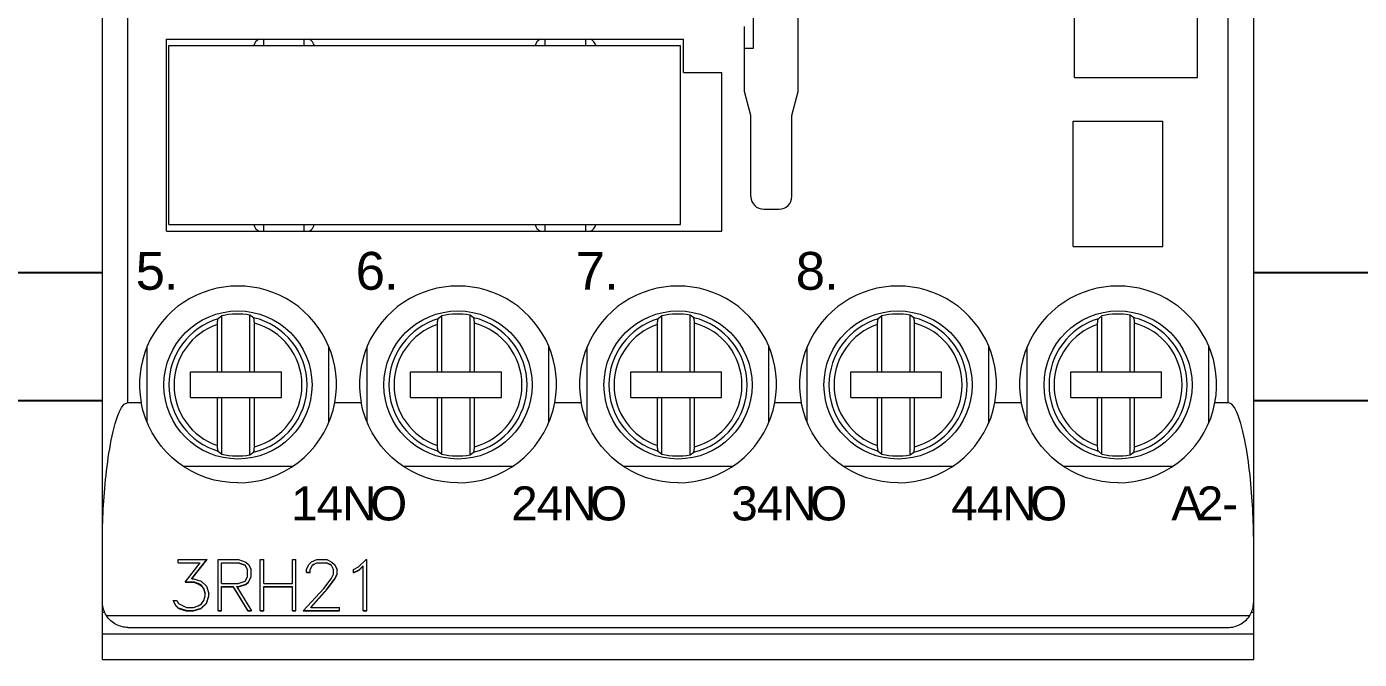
# Model space of a CAD drawing. Header units: millimetres. Extents: x 42356 to 50646, y 31507 to 39566.
# Drawn here: x 47744.2 to 47796.3, y 33173.4 to 33198.1 of the extents above; entities that cross this region are included whole.
import ezdxf

# ---------------------------------------------------------------- set-up
doc = ezdxf.new("R2010")
doc.units = ezdxf.units.MM
doc.set_wipeout_variables(frame=1)
doc.layers.add('000-PI-Oprema', color=30, linetype='Continuous', lineweight=5)
doc.layers.add('004-PI-DIN Šina', color=3, linetype='Continuous')
doc.styles.get("Standard").update_dxf_attribs({"font": 'arial.ttf'})

# ---------------------------------------------------------------- blocks, each defined once
blk = doc.blocks.new('*U103')
at = {"layer": '004-PI-DIN Šina'}
blk.add_lwpolyline([(540, -17.5), (540, 17.5), (0, 17.5), (0, -17.5)], close=True, dxfattribs=at)
blk.add_lwpolyline([(0, -12.5), (540, -12.5)], dxfattribs=at)
blk = doc.blocks.new('3RH21401FB40')
blk.add_wipeout([(47270.371, 37985.986), (47315.371, 37985.986), (47315.371, 37928.486), (47270.371, 37928.486)]).dxf.layer = '000-PI-Oprema'
at = {"layer": '000-PI-Oprema'}
for p, q in [((47270.371, 37928.486), (47270.371, 37983.736)), ((47315.371, 37930.736), (47315.371, 37983.736)), ((47271.371, 37938.532), (47271.371, 37975.94)), ((47314.371, 37938.532), (47314.371, 37975.94)), ((47297.571, 37950.689), (47297.571, 37966.829)), ((47295.821, 37952.386), (47295.821, 37959.586)), ((47308.371, 37951.236), (47308.371, 37953.936)), ((47313.171, 37951.236), (47313.171, 37953.936)), ((47295.471, 37950.689), (47295.471, 37953.229)), ((47272.881, 37952.736), (47293.081, 37952.736)), ((47272.881, 37945.236), (47272.881, 37952.736)), ((47276.679, 37952.486), (47276.679, 37952.736)), ((47278.263, 37952.486), (47278.263, 37952.736)), ((47287.679, 37952.486), (47287.679, 37952.736)), ((47289.263, 37952.486), (47289.263, 37952.736)), ((47293.081, 37951.436), (47293.081, 37952.736)), ((47272.971, 37952.486), (47292.971, 37952.486)), ((47272.971, 37945.486), (47272.971, 37952.486)), ((47292.971, 37945.486), (47292.971, 37952.486)), ((47295.471, 37952.386), (47295.821, 37952.386)), ((47293.081, 37951.436), (47294.581, 37951.436)), ((47294.581, 37945.236), (47294.581, 37951.436)), ((47308.371, 37951.236), (47313.171, 37951.236)), ((47295.721, 37949.759), (47295.471, 37950.689)), ((47297.321, 37949.759), (47297.571, 37950.689)), ((47295.721, 37946.589), (47295.721, 37949.759)), ((47297.321, 37946.589), (47297.321, 37949.759)), ((47308.321, 37949.536), (47311.821, 37949.536)), ((47308.321, 37944.636), (47308.321, 37949.536)), ((47311.821, 37944.636), (47311.821, 37949.536)), ((47296.221, 37946.089), (47296.821, 37946.089)), ((47272.971, 37945.486), (47292.971, 37945.486)), ((47276.679, 37945.236), (47276.679, 37945.486)), ((47278.263, 37945.236), (47278.263, 37945.486)), ((47287.679, 37945.236), (47287.679, 37945.486)), ((47289.263, 37945.236), (47289.263, 37945.486)), ((47272.881, 37945.236), (47294.581, 37945.236)), ((47308.321, 37944.636), (47311.821, 37944.636)), ((47274.881, 37941.74), (47274.882, 37941.75)), ((47274.882, 37941.75), (47274.884, 37941.759)), ((47274.884, 37941.759), (47274.886, 37941.768)), ((47274.886, 37941.768), (47274.888, 37941.776)), ((47274.888, 37941.776), (47274.89, 37941.783)), ((47274.89, 37941.783), (47274.892, 37941.788)), ((47274.892, 37941.788), (47274.894, 37941.793)), ((47274.894, 37941.793), (47274.896, 37941.797)), ((47274.896, 37941.797), (47274.898, 37941.801)), ((47274.898, 37941.801), (47274.9, 37941.803)), ((47275.041, 37941.919), (47274.9, 37941.803)), ((47275.041, 37939.731), (47275.041, 37941.919)), ((47276.141, 37939.731), (47276.141, 37941.951)), ((47276.283, 37941.846), (47276.141, 37941.951)), ((47276.285, 37941.843), (47276.283, 37941.846)), ((47276.288, 37941.839), (47276.285, 37941.843)), ((47276.29, 37941.833), (47276.288, 37941.839)), ((47276.293, 37941.827), (47276.29, 37941.833)), ((47276.295, 37941.819), (47276.293, 37941.827)), ((47276.297, 37941.809), (47276.295, 37941.819)), ((47276.299, 37941.799), (47276.297, 37941.809)), ((47276.301, 37941.787), (47276.299, 37941.799)), ((47276.303, 37941.775), (47276.301, 37941.787)), ((47276.305, 37941.762), (47276.303, 37941.775)), ((47276.306, 37941.747), (47276.305, 37941.762)), ((47276.308, 37941.732), (47276.306, 37941.747)), ((47283.481, 37941.74), (47283.482, 37941.75)), ((47283.482, 37941.75), (47283.484, 37941.759)), ((47283.484, 37941.759), (47283.486, 37941.768)), ((47283.486, 37941.768), (47283.488, 37941.776)), ((47283.488, 37941.776), (47283.49, 37941.783)), ((47283.49, 37941.783), (47283.492, 37941.788)), ((47283.492, 37941.788), (47283.494, 37941.793)), ((47283.494, 37941.793), (47283.496, 37941.797)), ((47283.496, 37941.797), (47283.498, 37941.801)), ((47283.498, 37941.801), (47283.5, 37941.803)), ((47283.641, 37941.919), (47283.5, 37941.803)), ((47283.641, 37939.731), (47283.641, 37941.919)), ((47284.741, 37939.731), (47284.741, 37941.951)), ((47284.883, 37941.846), (47284.741, 37941.951)), ((47284.885, 37941.843), (47284.883, 37941.846)), ((47284.888, 37941.839), (47284.885, 37941.843)), ((47284.89, 37941.833), (47284.888, 37941.839)), ((47284.893, 37941.827), (47284.89, 37941.833)), ((47284.895, 37941.819), (47284.893, 37941.827)), ((47284.897, 37941.809), (47284.895, 37941.819)), ((47284.899, 37941.799), (47284.897, 37941.809)), ((47284.901, 37941.787), (47284.899, 37941.799)), ((47284.903, 37941.775), (47284.901, 37941.787)), ((47284.905, 37941.762), (47284.903, 37941.775)), ((47284.906, 37941.747), (47284.905, 37941.762)), ((47284.908, 37941.732), (47284.906, 37941.747)), ((47292.081, 37941.74), (47292.082, 37941.75)), ((47292.082, 37941.75), (47292.084, 37941.759)), ((47292.084, 37941.759), (47292.086, 37941.768)), ((47292.086, 37941.768), (47292.088, 37941.776)), ((47292.088, 37941.776), (47292.09, 37941.783)), ((47292.09, 37941.783), (47292.092, 37941.788)), ((47292.092, 37941.788), (47292.094, 37941.793)), ((47292.094, 37941.793), (47292.096, 37941.797)), ((47292.096, 37941.797), (47292.098, 37941.801)), ((47292.098, 37941.801), (47292.1, 37941.803)), ((47292.241, 37941.919), (47292.1, 37941.803)), ((47292.241, 37939.731), (47292.241, 37941.919)), ((47293.341, 37939.731), (47293.341, 37941.951)), ((47293.483, 37941.846), (47293.341, 37941.951)), ((47293.485, 37941.843), (47293.483, 37941.846)), ((47293.488, 37941.839), (47293.485, 37941.843)), ((47293.49, 37941.833), (47293.488, 37941.839)), ((47293.493, 37941.827), (47293.49, 37941.833)), ((47293.495, 37941.819), (47293.493, 37941.827)), ((47293.497, 37941.809), (47293.495, 37941.819)), ((47293.499, 37941.799), (47293.497, 37941.809)), ((47293.501, 37941.787), (47293.499, 37941.799)), ((47293.503, 37941.775), (47293.501, 37941.787)), ((47293.505, 37941.762), (47293.503, 37941.775)), ((47293.506, 37941.747), (47293.505, 37941.762)), ((47293.508, 37941.732), (47293.506, 37941.747)), ((47300.681, 37941.74), (47300.682, 37941.75)), ((47300.682, 37941.75), (47300.684, 37941.759)), ((47300.684, 37941.759), (47300.686, 37941.768)), ((47300.686, 37941.768), (47300.688, 37941.776)), ((47300.688, 37941.776), (47300.69, 37941.783)), ((47300.69, 37941.783), (47300.692, 37941.788)), ((47300.692, 37941.788), (47300.694, 37941.793)), ((47300.694, 37941.793), (47300.696, 37941.797)), ((47300.696, 37941.797), (47300.698, 37941.801)), ((47300.698, 37941.801), (47300.7, 37941.803)), ((47300.841, 37941.919), (47300.7, 37941.803)), ((47300.841, 37939.731), (47300.841, 37941.919)), ((47301.941, 37939.731), (47301.941, 37941.951)), ((47302.083, 37941.846), (47301.941, 37941.951)), ((47302.085, 37941.843), (47302.083, 37941.846)), ((47302.088, 37941.839), (47302.085, 37941.843)), ((47302.09, 37941.833), (47302.088, 37941.839)), ((47302.093, 37941.827), (47302.09, 37941.833)), ((47302.095, 37941.819), (47302.093, 37941.827)), ((47302.097, 37941.809), (47302.095, 37941.819)), ((47302.099, 37941.799), (47302.097, 37941.809)), ((47302.101, 37941.787), (47302.099, 37941.799)), ((47302.103, 37941.775), (47302.101, 37941.787)), ((47302.105, 37941.762), (47302.103, 37941.775)), ((47302.106, 37941.747), (47302.105, 37941.762)), ((47302.108, 37941.732), (47302.106, 37941.747)), ((47309.281, 37941.74), (47309.282, 37941.75)), ((47309.282, 37941.75), (47309.284, 37941.759)), ((47309.284, 37941.759), (47309.286, 37941.768)), ((47309.286, 37941.768), (47309.288, 37941.776)), ((47309.288, 37941.776), (47309.29, 37941.783)), ((47309.29, 37941.783), (47309.292, 37941.788)), ((47309.292, 37941.788), (47309.294, 37941.793)), ((47309.294, 37941.793), (47309.296, 37941.797)), ((47309.296, 37941.797), (47309.298, 37941.801)), ((47309.298, 37941.801), (47309.3, 37941.803)), ((47309.441, 37941.919), (47309.3, 37941.803)), ((47309.441, 37939.731), (47309.441, 37941.919)), ((47310.541, 37939.731), (47310.541, 37941.951)), ((47310.683, 37941.846), (47310.541, 37941.951)), ((47310.685, 37941.843), (47310.683, 37941.846)), ((47310.688, 37941.839), (47310.685, 37941.843)), ((47310.69, 37941.833), (47310.688, 37941.839)), ((47310.693, 37941.827), (47310.69, 37941.833)), ((47310.695, 37941.819), (47310.693, 37941.827)), ((47310.697, 37941.809), (47310.695, 37941.819)), ((47310.699, 37941.799), (47310.697, 37941.809)), ((47310.701, 37941.787), (47310.699, 37941.799)), ((47310.703, 37941.775), (47310.701, 37941.787)), ((47310.705, 37941.762), (47310.703, 37941.775)), ((47310.706, 37941.747), (47310.705, 37941.762)), ((47310.708, 37941.732), (47310.706, 37941.747)), ((47274.871, 37941.599), (47274.872, 37941.613)), ((47274.871, 37941.585), (47274.871, 37941.599)), ((47274.871, 37939.731), (47274.871, 37941.585)), ((47274.872, 37941.642), (47274.873, 37941.655)), ((47274.872, 37941.627), (47274.872, 37941.642)), ((47274.872, 37941.613), (47274.872, 37941.627)), ((47274.873, 37941.655), (47274.874, 37941.668)), ((47274.874, 37941.668), (47274.875, 37941.681)), ((47274.875, 37941.681), (47274.876, 37941.694)), ((47274.876, 37941.694), (47274.877, 37941.706)), ((47274.877, 37941.706), (47274.878, 37941.718)), ((47274.878, 37941.718), (47274.879, 37941.73)), ((47274.879, 37941.73), (47274.881, 37941.74)), ((47276.309, 37941.717), (47276.308, 37941.732)), ((47276.31, 37941.701), (47276.309, 37941.717)), ((47276.31, 37941.684), (47276.31, 37941.701)), ((47276.311, 37941.667), (47276.31, 37941.684)), ((47276.311, 37941.65), (47276.311, 37941.667)), ((47276.311, 37941.633), (47276.311, 37941.65)), ((47276.311, 37939.731), (47276.311, 37941.633)), ((47283.471, 37941.599), (47283.472, 37941.613)), ((47283.471, 37941.585), (47283.471, 37941.599)), ((47283.471, 37939.731), (47283.471, 37941.585)), ((47283.472, 37941.642), (47283.473, 37941.655)), ((47283.472, 37941.627), (47283.472, 37941.642)), ((47283.472, 37941.613), (47283.472, 37941.627)), ((47283.473, 37941.655), (47283.474, 37941.668)), ((47283.474, 37941.668), (47283.475, 37941.681)), ((47283.475, 37941.681), (47283.476, 37941.694)), ((47283.476, 37941.694), (47283.477, 37941.706)), ((47283.477, 37941.706), (47283.478, 37941.718)), ((47283.478, 37941.718), (47283.479, 37941.73)), ((47283.479, 37941.73), (47283.481, 37941.74)), ((47284.909, 37941.717), (47284.908, 37941.732)), ((47284.91, 37941.701), (47284.909, 37941.717)), ((47284.91, 37941.684), (47284.91, 37941.701)), ((47284.911, 37941.667), (47284.91, 37941.684)), ((47284.911, 37941.65), (47284.911, 37941.667)), ((47284.911, 37941.633), (47284.911, 37941.65)), ((47284.911, 37939.731), (47284.911, 37941.633)), ((47292.071, 37941.599), (47292.072, 37941.613)), ((47292.071, 37941.585), (47292.071, 37941.599)), ((47292.071, 37939.731), (47292.071, 37941.585)), ((47292.072, 37941.642), (47292.073, 37941.655)), ((47292.072, 37941.627), (47292.072, 37941.642)), ((47292.072, 37941.613), (47292.072, 37941.627)), ((47292.073, 37941.655), (47292.074, 37941.668)), ((47292.074, 37941.668), (47292.075, 37941.681)), ((47292.075, 37941.681), (47292.076, 37941.694)), ((47292.076, 37941.694), (47292.077, 37941.706)), ((47292.077, 37941.706), (47292.078, 37941.718)), ((47292.078, 37941.718), (47292.079, 37941.73)), ((47292.079, 37941.73), (47292.081, 37941.74)), ((47293.509, 37941.717), (47293.508, 37941.732)), ((47293.51, 37941.701), (47293.509, 37941.717)), ((47293.51, 37941.684), (47293.51, 37941.701)), ((47293.511, 37941.667), (47293.51, 37941.684)), ((47293.511, 37941.65), (47293.511, 37941.667)), ((47293.511, 37941.633), (47293.511, 37941.65)), ((47293.511, 37939.731), (47293.511, 37941.633)), ((47300.671, 37941.599), (47300.672, 37941.613)), ((47300.671, 37941.585), (47300.671, 37941.599)), ((47300.671, 37939.731), (47300.671, 37941.585)), ((47300.672, 37941.642), (47300.673, 37941.655)), ((47300.672, 37941.627), (47300.672, 37941.642)), ((47300.672, 37941.613), (47300.672, 37941.627)), ((47300.673, 37941.655), (47300.674, 37941.668)), ((47300.674, 37941.668), (47300.675, 37941.681)), ((47300.675, 37941.681), (47300.676, 37941.694)), ((47300.676, 37941.694), (47300.677, 37941.706)), ((47300.677, 37941.706), (47300.678, 37941.718)), ((47300.678, 37941.718), (47300.679, 37941.73)), ((47300.679, 37941.73), (47300.681, 37941.74)), ((47302.109, 37941.717), (47302.108, 37941.732)), ((47302.11, 37941.701), (47302.109, 37941.717)), ((47302.11, 37941.684), (47302.11, 37941.701)), ((47302.111, 37941.667), (47302.11, 37941.684)), ((47302.111, 37941.65), (47302.111, 37941.667)), ((47302.111, 37941.633), (47302.111, 37941.65)), ((47302.111, 37939.731), (47302.111, 37941.633)), ((47309.271, 37941.599), (47309.272, 37941.613)), ((47309.271, 37941.585), (47309.271, 37941.599)), ((47309.271, 37939.731), (47309.271, 37941.585)), ((47309.272, 37941.642), (47309.273, 37941.655)), ((47309.272, 37941.627), (47309.272, 37941.642)), ((47309.272, 37941.613), (47309.272, 37941.627)), ((47309.273, 37941.655), (47309.274, 37941.668)), ((47309.274, 37941.668), (47309.275, 37941.681)), ((47309.275, 37941.681), (47309.276, 37941.694)), ((47309.276, 37941.694), (47309.277, 37941.706)), ((47309.277, 37941.706), (47309.278, 37941.718)), ((47309.278, 37941.718), (47309.279, 37941.73)), ((47309.279, 37941.73), (47309.281, 37941.74)), ((47310.709, 37941.717), (47310.708, 37941.732)), ((47310.71, 37941.701), (47310.709, 37941.717)), ((47310.71, 37941.684), (47310.71, 37941.701)), ((47310.711, 37941.667), (47310.71, 37941.684)), ((47310.711, 37941.65), (47310.711, 37941.667)), ((47310.711, 37941.633), (47310.711, 37941.65)), ((47310.711, 37939.731), (47310.711, 37941.633)), ((47272.121, 37937.746), (47272.121, 37940.726)), ((47279.221, 37937.746), (47279.221, 37940.726)), ((47280.721, 37937.746), (47280.721, 37940.726)), ((47287.821, 37937.746), (47287.821, 37940.726)), ((47289.321, 37937.746), (47289.321, 37940.726)), ((47296.421, 37937.746), (47296.421, 37940.726)), ((47297.921, 37937.746), (47297.921, 37940.726)), ((47305.021, 37937.746), (47305.021, 37940.726)), ((47306.521, 37937.746), (47306.521, 37940.726)), ((47313.621, 37937.746), (47313.621, 37940.726)), ((47273.821, 37939.731), (47274.871, 37939.731)), ((47273.821, 37938.731), (47273.821, 37939.731)), ((47274.871, 37939.731), (47275.041, 37939.731)), ((47275.041, 37939.731), (47276.141, 37939.731)), ((47276.141, 37939.731), (47276.311, 37939.731)), ((47276.311, 37939.731), (47277.371, 37939.731)), ((47277.371, 37938.731), (47277.371, 37939.731)), ((47282.421, 37939.731), (47283.471, 37939.731)), ((47282.421, 37938.731), (47282.421, 37939.731)), ((47283.471, 37939.731), (47283.641, 37939.731)), ((47283.641, 37939.731), (47284.741, 37939.731)), ((47284.741, 37939.731), (47284.911, 37939.731)), ((47284.911, 37939.731), (47285.971, 37939.731)), ((47285.971, 37938.731), (47285.971, 37939.731)), ((47291.021, 37939.731), (47292.071, 37939.731)), ((47291.021, 37938.731), (47291.021, 37939.731)), ((47292.071, 37939.731), (47292.241, 37939.731)), ((47292.241, 37939.731), (47293.341, 37939.731)), ((47293.341, 37939.731), (47293.511, 37939.731)), ((47293.511, 37939.731), (47294.571, 37939.731)), ((47294.571, 37938.731), (47294.571, 37939.731)), ((47299.621, 37939.731), (47300.671, 37939.731)), ((47299.621, 37938.731), (47299.621, 37939.731)), ((47300.671, 37939.731), (47300.841, 37939.731)), ((47300.841, 37939.731), (47301.941, 37939.731)), ((47301.941, 37939.731), (47302.111, 37939.731)), ((47302.111, 37939.731), (47303.171, 37939.731)), ((47303.171, 37938.731), (47303.171, 37939.731)), ((47308.221, 37939.731), (47311.771, 37939.731)), ((47308.221, 37938.731), (47308.221, 37939.731)), ((47311.771, 37938.731), (47311.771, 37939.731)), ((47273.821, 37938.731), (47274.871, 37938.731)), ((47274.871, 37938.731), (47275.041, 37938.731)), ((47274.871, 37936.848), (47274.871, 37938.731)), ((47275.041, 37938.731), (47276.141, 37938.731)), ((47275.041, 37936.513), (47275.041, 37938.731)), ((47276.141, 37938.731), (47276.311, 37938.731)), ((47276.141, 37936.481), (47276.141, 37938.731)), ((47276.311, 37938.731), (47277.371, 37938.731)), ((47276.311, 37936.8), (47276.311, 37938.731)), ((47282.421, 37938.731), (47283.471, 37938.731)), ((47283.471, 37938.731), (47283.641, 37938.731)), ((47283.471, 37936.848), (47283.471, 37938.731)), ((47283.641, 37938.731), (47284.741, 37938.731)), ((47283.641, 37936.513), (47283.641, 37938.731)), ((47284.741, 37938.731), (47284.911, 37938.731)), ((47284.741, 37936.481), (47284.741, 37938.731)), ((47284.911, 37938.731), (47285.971, 37938.731)), ((47284.911, 37936.8), (47284.911, 37938.731)), ((47291.021, 37938.731), (47292.071, 37938.731)), ((47292.071, 37938.731), (47292.241, 37938.731)), ((47292.071, 37936.848), (47292.071, 37938.731)), ((47292.241, 37938.731), (47293.341, 37938.731)), ((47292.241, 37936.513), (47292.241, 37938.731)), ((47293.341, 37938.731), (47293.511, 37938.731)), ((47293.341, 37936.481), (47293.341, 37938.731)), ((47293.511, 37938.731), (47294.571, 37938.731)), ((47293.511, 37936.8), (47293.511, 37938.731)), ((47299.621, 37938.731), (47300.671, 37938.731)), ((47300.671, 37938.731), (47300.841, 37938.731)), ((47300.671, 37936.848), (47300.671, 37938.731)), ((47300.841, 37938.731), (47301.941, 37938.731)), ((47300.841, 37936.513), (47300.841, 37938.731)), ((47301.941, 37938.731), (47302.111, 37938.731)), ((47301.941, 37936.481), (47301.941, 37938.731)), ((47302.111, 37938.731), (47303.171, 37938.731)), ((47302.111, 37936.8), (47302.111, 37938.731)), ((47308.221, 37938.731), (47311.771, 37938.731)), ((47309.271, 37936.848), (47309.271, 37938.731)), ((47309.441, 37936.513), (47309.441, 37938.731)), ((47310.541, 37936.481), (47310.541, 37938.731)), ((47310.711, 37936.8), (47310.711, 37938.731)), ((47270.975, 37938.022), (47271.041, 37938.179)), ((47271.041, 37938.179), (47271.121, 37938.332)), ((47271.121, 37938.332), (47271.223, 37938.462)), ((47271.223, 37938.462), (47271.371, 37938.532)), ((47271.371, 37938.532), (47271.886, 37938.532)), ((47271.956, 37938.226), (47271.886, 37938.532)), ((47272.052, 37937.924), (47271.956, 37938.226)), ((47279.291, 37937.923), (47279.386, 37938.226)), ((47279.386, 37938.226), (47279.456, 37938.532)), ((47279.456, 37938.532), (47280.486, 37938.532)), ((47280.556, 37938.226), (47280.486, 37938.532)), ((47280.652, 37937.924), (47280.556, 37938.226)), ((47287.891, 37937.923), (47287.986, 37938.226)), ((47287.986, 37938.226), (47288.056, 37938.532)), ((47288.056, 37938.532), (47289.086, 37938.532)), ((47289.156, 37938.226), (47289.086, 37938.532)), ((47289.252, 37937.924), (47289.156, 37938.226)), ((47296.491, 37937.924), (47296.586, 37938.226)), ((47296.586, 37938.226), (47296.656, 37938.532)), ((47296.656, 37938.532), (47297.686, 37938.532)), ((47297.756, 37938.226), (47297.686, 37938.532)), ((47297.852, 37937.924), (47297.756, 37938.226)), ((47305.091, 37937.924), (47305.186, 37938.226)), ((47305.186, 37938.226), (47305.256, 37938.532)), ((47305.256, 37938.532), (47306.286, 37938.532)), ((47306.356, 37938.226), (47306.286, 37938.532)), ((47306.452, 37937.924), (47306.356, 37938.226)), ((47313.691, 37937.924), (47313.786, 37938.226)), ((47313.786, 37938.226), (47313.856, 37938.532)), ((47313.856, 37938.532), (47314.371, 37938.532)), ((47314.52, 37938.462), (47314.371, 37938.532)), ((47314.621, 37938.332), (47314.52, 37938.462)), ((47314.702, 37938.179), (47314.621, 37938.332)), ((47314.767, 37938.022), (47314.702, 37938.179)), ((47270.831, 37937.555), (47270.875, 37937.714)), ((47270.875, 37937.714), (47270.922, 37937.87)), ((47270.922, 37937.87), (47270.975, 37938.022)), ((47272.173, 37937.63), (47272.052, 37937.924)), ((47272.317, 37937.347), (47272.173, 37937.63)), ((47279.026, 37937.347), (47279.17, 37937.629)), ((47279.17, 37937.629), (47279.291, 37937.923)), ((47280.773, 37937.63), (47280.652, 37937.924)), ((47280.917, 37937.347), (47280.773, 37937.63)), ((47287.626, 37937.347), (47287.77, 37937.629)), ((47287.77, 37937.629), (47287.891, 37937.923)), ((47289.372, 37937.63), (47289.252, 37937.924)), ((47289.517, 37937.347), (47289.372, 37937.63)), ((47296.226, 37937.347), (47296.37, 37937.63)), ((47296.37, 37937.63), (47296.491, 37937.924)), ((47297.972, 37937.63), (47297.852, 37937.924)), ((47298.117, 37937.347), (47297.972, 37937.63)), ((47304.826, 37937.347), (47304.97, 37937.63)), ((47304.97, 37937.63), (47305.091, 37937.924)), ((47306.572, 37937.63), (47306.452, 37937.924)), ((47306.717, 37937.347), (47306.572, 37937.63)), ((47313.426, 37937.347), (47313.57, 37937.63)), ((47313.57, 37937.63), (47313.691, 37937.924)), ((47314.82, 37937.87), (47314.767, 37938.022)), ((47314.868, 37937.714), (47314.82, 37937.87)), ((47314.911, 37937.555), (47314.868, 37937.714)), ((47270.688, 37936.895), (47270.72, 37937.063)), ((47270.72, 37937.063), (47270.754, 37937.229)), ((47270.754, 37937.229), (47270.791, 37937.393)), ((47270.791, 37937.393), (47270.831, 37937.555)), ((47272.483, 37937.079), (47272.317, 37937.347)), ((47272.668, 37936.828), (47272.483, 37937.079)), ((47278.675, 37936.828), (47278.86, 37937.079)), ((47278.86, 37937.079), (47279.026, 37937.347)), ((47281.083, 37937.079), (47280.917, 37937.347)), ((47281.268, 37936.828), (47281.083, 37937.079)), ((47287.275, 37936.828), (47287.46, 37937.079)), ((47287.46, 37937.079), (47287.626, 37937.347)), ((47289.682, 37937.079), (47289.517, 37937.347)), ((47289.868, 37936.828), (47289.682, 37937.079)), ((47295.875, 37936.828), (47296.06, 37937.079)), ((47296.06, 37937.079), (47296.226, 37937.347)), ((47298.282, 37937.079), (47298.117, 37937.347)), ((47298.468, 37936.828), (47298.282, 37937.079)), ((47304.475, 37936.828), (47304.66, 37937.079)), ((47304.66, 37937.079), (47304.826, 37937.347)), ((47306.882, 37937.079), (47306.717, 37937.347)), ((47307.068, 37936.828), (47306.882, 37937.079)), ((47313.075, 37936.828), (47313.26, 37937.079)), ((47313.26, 37937.079), (47313.426, 37937.347)), ((47314.951, 37937.393), (47314.911, 37937.555)), ((47314.988, 37937.229), (47314.951, 37937.393)), ((47315.023, 37937.063), (47314.988, 37937.229)), ((47315.055, 37936.895), (47315.023, 37937.063)), ((47270.603, 37936.382), (47270.63, 37936.554)), ((47270.63, 37936.554), (47270.658, 37936.725)), ((47270.658, 37936.725), (47270.688, 37936.895)), ((47272.869, 37936.596), (47272.668, 37936.828)), ((47273.085, 37936.385), (47272.869, 37936.596)), ((47274.871, 37936.831), (47274.871, 37936.848)), ((47274.872, 37936.813), (47274.871, 37936.831)), ((47274.872, 37936.796), (47274.872, 37936.813)), ((47274.873, 37936.779), (47274.872, 37936.796)), ((47274.874, 37936.763), (47274.873, 37936.779)), ((47274.875, 37936.747), (47274.874, 37936.763)), ((47274.876, 37936.732), (47274.875, 37936.747)), ((47274.878, 37936.717), (47274.876, 37936.732)), ((47274.879, 37936.703), (47274.878, 37936.717)), ((47274.881, 37936.69), (47274.879, 37936.703)), ((47274.883, 37936.679), (47274.881, 37936.69)), ((47274.885, 37936.668), (47274.883, 37936.679)), ((47274.888, 37936.658), (47274.885, 37936.668)), ((47274.89, 37936.649), (47274.888, 37936.658)), ((47274.892, 37936.642), (47274.89, 37936.649)), ((47274.895, 37936.637), (47274.892, 37936.642)), ((47274.897, 37936.632), (47274.895, 37936.637)), ((47274.9, 37936.629), (47274.897, 37936.632)), ((47274.9, 37936.629), (47275.041, 37936.513)), ((47276.141, 37936.481), (47276.283, 37936.587)), ((47276.283, 37936.587), (47276.285, 37936.59)), ((47276.285, 37936.59), (47276.288, 37936.594)), ((47276.288, 37936.594), (47276.29, 37936.599)), ((47276.29, 37936.599), (47276.293, 37936.606)), ((47276.293, 37936.606), (47276.295, 37936.614)), ((47276.295, 37936.614), (47276.297, 37936.623)), ((47276.297, 37936.623), (47276.299, 37936.634)), ((47276.299, 37936.634), (47276.301, 37936.645)), ((47276.301, 37936.645), (47276.303, 37936.657)), ((47276.303, 37936.657), (47276.305, 37936.671)), ((47276.305, 37936.671), (47276.306, 37936.685)), ((47276.306, 37936.685), (47276.308, 37936.7)), ((47276.308, 37936.7), (47276.309, 37936.716)), ((47276.309, 37936.716), (47276.31, 37936.731)), ((47276.31, 37936.748), (47276.311, 37936.765)), ((47276.31, 37936.731), (47276.31, 37936.748)), ((47276.311, 37936.783), (47276.311, 37936.8)), ((47276.311, 37936.765), (47276.311, 37936.783)), ((47278.258, 37936.385), (47278.474, 37936.596)), ((47278.474, 37936.596), (47278.675, 37936.828)), ((47281.469, 37936.596), (47281.268, 37936.828)), ((47281.685, 37936.385), (47281.469, 37936.596)), ((47283.471, 37936.831), (47283.471, 37936.848)), ((47283.472, 37936.813), (47283.471, 37936.831)), ((47283.472, 37936.796), (47283.472, 37936.813)), ((47283.473, 37936.779), (47283.472, 37936.796)), ((47283.474, 37936.763), (47283.473, 37936.779)), ((47283.475, 37936.747), (47283.474, 37936.763)), ((47283.476, 37936.732), (47283.475, 37936.747)), ((47283.478, 37936.717), (47283.476, 37936.732)), ((47283.479, 37936.703), (47283.478, 37936.717)), ((47283.481, 37936.69), (47283.479, 37936.703)), ((47283.483, 37936.679), (47283.481, 37936.69)), ((47283.485, 37936.668), (47283.483, 37936.679)), ((47283.488, 37936.658), (47283.485, 37936.668)), ((47283.49, 37936.649), (47283.488, 37936.658)), ((47283.492, 37936.642), (47283.49, 37936.649)), ((47283.495, 37936.637), (47283.492, 37936.642)), ((47283.497, 37936.632), (47283.495, 37936.637)), ((47283.5, 37936.629), (47283.497, 37936.632)), ((47283.5, 37936.629), (47283.641, 37936.513)), ((47284.741, 37936.481), (47284.883, 37936.587)), ((47284.883, 37936.587), (47284.885, 37936.59)), ((47284.885, 37936.59), (47284.888, 37936.594)), ((47284.888, 37936.594), (47284.89, 37936.599)), ((47284.89, 37936.599), (47284.893, 37936.606)), ((47284.893, 37936.606), (47284.895, 37936.614)), ((47284.895, 37936.614), (47284.897, 37936.623)), ((47284.897, 37936.623), (47284.899, 37936.634)), ((47284.899, 37936.634), (47284.901, 37936.645)), ((47284.901, 37936.645), (47284.903, 37936.657)), ((47284.903, 37936.657), (47284.905, 37936.671)), ((47284.905, 37936.671), (47284.906, 37936.685)), ((47284.906, 37936.685), (47284.908, 37936.7)), ((47284.908, 37936.7), (47284.909, 37936.716)), ((47284.909, 37936.716), (47284.91, 37936.731)), ((47284.91, 37936.748), (47284.911, 37936.765)), ((47284.91, 37936.731), (47284.91, 37936.748)), ((47284.911, 37936.783), (47284.911, 37936.8)), ((47284.911, 37936.765), (47284.911, 37936.783)), ((47286.858, 37936.385), (47287.074, 37936.596)), ((47287.074, 37936.596), (47287.275, 37936.828)), ((47290.069, 37936.596), (47289.868, 37936.828)), ((47290.285, 37936.385), (47290.069, 37936.596)), ((47292.071, 37936.831), (47292.071, 37936.848)), ((47292.072, 37936.813), (47292.071, 37936.831)), ((47292.072, 37936.796), (47292.072, 37936.813)), ((47292.073, 37936.779), (47292.072, 37936.796)), ((47292.074, 37936.763), (47292.073, 37936.779)), ((47292.075, 37936.747), (47292.074, 37936.763)), ((47292.076, 37936.732), (47292.075, 37936.747)), ((47292.078, 37936.717), (47292.076, 37936.732)), ((47292.079, 37936.703), (47292.078, 37936.717)), ((47292.081, 37936.69), (47292.079, 37936.703)), ((47292.083, 37936.679), (47292.081, 37936.69)), ((47292.085, 37936.668), (47292.083, 37936.679)), ((47292.088, 37936.658), (47292.085, 37936.668)), ((47292.09, 37936.649), (47292.088, 37936.658)), ((47292.092, 37936.642), (47292.09, 37936.649)), ((47292.095, 37936.637), (47292.092, 37936.642)), ((47292.097, 37936.632), (47292.095, 37936.637)), ((47292.1, 37936.629), (47292.097, 37936.632)), ((47292.1, 37936.629), (47292.241, 37936.513)), ((47293.341, 37936.481), (47293.483, 37936.587)), ((47293.483, 37936.587), (47293.485, 37936.59)), ((47293.485, 37936.59), (47293.488, 37936.594)), ((47293.488, 37936.594), (47293.49, 37936.599)), ((47293.49, 37936.599), (47293.493, 37936.606)), ((47293.493, 37936.606), (47293.495, 37936.614)), ((47293.495, 37936.614), (47293.497, 37936.623)), ((47293.497, 37936.623), (47293.499, 37936.634)), ((47293.499, 37936.634), (47293.501, 37936.645)), ((47293.501, 37936.645), (47293.503, 37936.657)), ((47293.503, 37936.657), (47293.505, 37936.671)), ((47293.505, 37936.671), (47293.506, 37936.685)), ((47293.506, 37936.685), (47293.508, 37936.7)), ((47293.508, 37936.7), (47293.509, 37936.716)), ((47293.509, 37936.716), (47293.51, 37936.731)), ((47293.51, 37936.748), (47293.511, 37936.765)), ((47293.51, 37936.731), (47293.51, 37936.748)), ((47293.511, 37936.783), (47293.511, 37936.8)), ((47293.511, 37936.765), (47293.511, 37936.783)), ((47295.458, 37936.385), (47295.674, 37936.596)), ((47295.674, 37936.596), (47295.875, 37936.828)), ((47298.669, 37936.596), (47298.468, 37936.828)), ((47298.885, 37936.385), (47298.669, 37936.596)), ((47300.671, 37936.831), (47300.671, 37936.848)), ((47300.672, 37936.813), (47300.671, 37936.831)), ((47300.672, 37936.796), (47300.672, 37936.813)), ((47300.673, 37936.779), (47300.672, 37936.796)), ((47300.674, 37936.763), (47300.673, 37936.779)), ((47300.675, 37936.747), (47300.674, 37936.763)), ((47300.676, 37936.732), (47300.675, 37936.747)), ((47300.678, 37936.717), (47300.676, 37936.732)), ((47300.679, 37936.703), (47300.678, 37936.717)), ((47300.681, 37936.69), (47300.679, 37936.703)), ((47300.683, 37936.679), (47300.681, 37936.69)), ((47300.685, 37936.668), (47300.683, 37936.679)), ((47300.688, 37936.658), (47300.685, 37936.668)), ((47300.69, 37936.649), (47300.688, 37936.658)), ((47300.692, 37936.642), (47300.69, 37936.649)), ((47300.695, 37936.637), (47300.692, 37936.642)), ((47300.697, 37936.632), (47300.695, 37936.637)), ((47300.7, 37936.629), (47300.697, 37936.632)), ((47300.7, 37936.629), (47300.841, 37936.513)), ((47301.941, 37936.481), (47302.083, 37936.587)), ((47302.083, 37936.587), (47302.085, 37936.59)), ((47302.085, 37936.59), (47302.088, 37936.594)), ((47302.088, 37936.594), (47302.09, 37936.599)), ((47302.09, 37936.599), (47302.093, 37936.606)), ((47302.093, 37936.606), (47302.095, 37936.614)), ((47302.095, 37936.614), (47302.097, 37936.623)), ((47302.097, 37936.623), (47302.099, 37936.634)), ((47302.099, 37936.634), (47302.101, 37936.645)), ((47302.101, 37936.645), (47302.103, 37936.657)), ((47302.103, 37936.657), (47302.105, 37936.671)), ((47302.105, 37936.671), (47302.106, 37936.685)), ((47302.106, 37936.685), (47302.108, 37936.7)), ((47302.108, 37936.7), (47302.109, 37936.716)), ((47302.109, 37936.716), (47302.11, 37936.731)), ((47302.11, 37936.748), (47302.111, 37936.765)), ((47302.11, 37936.731), (47302.11, 37936.748)), ((47302.111, 37936.783), (47302.111, 37936.8)), ((47302.111, 37936.765), (47302.111, 37936.783)), ((47304.058, 37936.385), (47304.274, 37936.596)), ((47304.274, 37936.596), (47304.475, 37936.828)), ((47307.269, 37936.596), (47307.068, 37936.828)), ((47307.485, 37936.385), (47307.269, 37936.596)), ((47309.271, 37936.831), (47309.271, 37936.848)), ((47309.272, 37936.813), (47309.271, 37936.831)), ((47309.272, 37936.796), (47309.272, 37936.813)), ((47309.273, 37936.779), (47309.272, 37936.796)), ((47309.274, 37936.763), (47309.273, 37936.779)), ((47309.275, 37936.747), (47309.274, 37936.763)), ((47309.276, 37936.732), (47309.275, 37936.747)), ((47309.278, 37936.717), (47309.276, 37936.732)), ((47309.279, 37936.703), (47309.278, 37936.717)), ((47309.281, 37936.69), (47309.279, 37936.703)), ((47309.283, 37936.679), (47309.281, 37936.69)), ((47309.285, 37936.668), (47309.283, 37936.679)), ((47309.288, 37936.658), (47309.285, 37936.668)), ((47309.29, 37936.649), (47309.288, 37936.658)), ((47309.292, 37936.642), (47309.29, 37936.649)), ((47309.295, 37936.637), (47309.292, 37936.642)), ((47309.297, 37936.632), (47309.295, 37936.637)), ((47309.3, 37936.629), (47309.297, 37936.632)), ((47309.3, 37936.629), (47309.441, 37936.513)), ((47310.541, 37936.481), (47310.683, 37936.587)), ((47310.683, 37936.587), (47310.685, 37936.59)), ((47310.685, 37936.59), (47310.688, 37936.594)), ((47310.688, 37936.594), (47310.69, 37936.599)), ((47310.69, 37936.599), (47310.693, 37936.606)), ((47310.693, 37936.606), (47310.695, 37936.614)), ((47310.695, 37936.614), (47310.697, 37936.623)), ((47310.697, 37936.623), (47310.699, 37936.634)), ((47310.699, 37936.634), (47310.701, 37936.645)), ((47310.701, 37936.645), (47310.703, 37936.657)), ((47310.703, 37936.657), (47310.705, 37936.671)), ((47310.705, 37936.671), (47310.706, 37936.685)), ((47310.706, 37936.685), (47310.708, 37936.7)), ((47310.708, 37936.7), (47310.709, 37936.716)), ((47310.709, 37936.716), (47310.71, 37936.731)), ((47310.71, 37936.748), (47310.711, 37936.765)), ((47310.71, 37936.731), (47310.71, 37936.748)), ((47310.711, 37936.783), (47310.711, 37936.8)), ((47310.711, 37936.765), (47310.711, 37936.783)), ((47312.658, 37936.385), (47312.874, 37936.596)), ((47312.874, 37936.596), (47313.075, 37936.828)), ((47315.085, 37936.725), (47315.055, 37936.895)), ((47315.113, 37936.554), (47315.085, 37936.725)), ((47315.139, 37936.382), (47315.113, 37936.554)), ((47270.535, 37935.863), (47270.556, 37936.036)), ((47270.556, 37936.036), (47270.579, 37936.209)), ((47270.579, 37936.209), (47270.603, 37936.382)), ((47273.321, 37936.187), (47273.085, 37936.385)), ((47273.578, 37936.005), (47273.321, 37936.187)), ((47273.531, 37936.036), (47277.812, 37936.036)), ((47277.765, 37936.005), (47278.021, 37936.187)), ((47278.021, 37936.187), (47278.258, 37936.385)), ((47281.921, 37936.187), (47281.685, 37936.385)), ((47282.178, 37936.005), (47281.921, 37936.187)), ((47282.131, 37936.036), (47286.412, 37936.036)), ((47286.365, 37936.005), (47286.621, 37936.187)), ((47286.621, 37936.187), (47286.858, 37936.385)), ((47290.521, 37936.187), (47290.285, 37936.385)), ((47290.777, 37936.005), (47290.521, 37936.187)), ((47290.731, 37936.036), (47295.012, 37936.036)), ((47294.965, 37936.005), (47295.221, 37936.187)), ((47295.221, 37936.187), (47295.458, 37936.385)), ((47299.121, 37936.187), (47298.885, 37936.385)), ((47299.377, 37936.005), (47299.121, 37936.187)), ((47299.331, 37936.036), (47303.612, 37936.036)), ((47303.565, 37936.005), (47303.821, 37936.187)), ((47303.821, 37936.187), (47304.058, 37936.385)), ((47307.721, 37936.187), (47307.485, 37936.385)), ((47307.977, 37936.005), (47307.721, 37936.187)), ((47307.931, 37936.036), (47312.212, 37936.036)), ((47312.165, 37936.005), (47312.421, 37936.187)), ((47312.421, 37936.187), (47312.658, 37936.385)), ((47315.164, 37936.209), (47315.139, 37936.382)), ((47315.187, 37936.036), (47315.164, 37936.209)), ((47315.208, 37935.863), (47315.187, 37936.036)), ((47270.48, 37935.347), (47270.497, 37935.518)), ((47270.497, 37935.518), (47270.515, 37935.691)), ((47270.515, 37935.691), (47270.535, 37935.863)), ((47273.851, 37935.844), (47273.578, 37936.005)), ((47274.139, 37935.704), (47273.851, 37935.844)), ((47274.438, 37935.589), (47274.139, 37935.704)), ((47274.744, 37935.499), (47274.438, 37935.589)), ((47275.055, 37935.436), (47274.744, 37935.499)), ((47276.288, 37935.436), (47276.598, 37935.499)), ((47276.598, 37935.499), (47276.905, 37935.589)), ((47276.905, 37935.589), (47277.203, 37935.704)), ((47277.203, 37935.704), (47277.491, 37935.844)), ((47277.491, 37935.844), (47277.765, 37936.005)), ((47282.451, 37935.844), (47282.178, 37936.005)), ((47282.739, 37935.704), (47282.451, 37935.844)), ((47283.038, 37935.589), (47282.739, 37935.704)), ((47283.344, 37935.499), (47283.038, 37935.589)), ((47283.655, 37935.436), (47283.344, 37935.499)), ((47284.888, 37935.436), (47285.198, 37935.499)), ((47285.198, 37935.499), (47285.505, 37935.589)), ((47285.505, 37935.589), (47285.803, 37935.704)), ((47285.803, 37935.704), (47286.091, 37935.844)), ((47286.091, 37935.844), (47286.365, 37936.005)), ((47291.051, 37935.844), (47290.777, 37936.005)), ((47291.339, 37935.704), (47291.051, 37935.844)), ((47291.638, 37935.589), (47291.339, 37935.704)), ((47291.944, 37935.5), (47291.638, 37935.589)), ((47292.255, 37935.436), (47291.944, 37935.5)), ((47293.488, 37935.436), (47293.798, 37935.5)), ((47293.798, 37935.5), (47294.105, 37935.589)), ((47294.105, 37935.589), (47294.404, 37935.704)), ((47294.404, 37935.704), (47294.691, 37935.844)), ((47294.691, 37935.844), (47294.965, 37936.005)), ((47299.651, 37935.844), (47299.377, 37936.005)), ((47299.939, 37935.704), (47299.651, 37935.844)), ((47300.238, 37935.589), (47299.939, 37935.704)), ((47300.544, 37935.5), (47300.238, 37935.589)), ((47300.855, 37935.436), (47300.544, 37935.5)), ((47302.088, 37935.436), (47302.398, 37935.5)), ((47302.398, 37935.5), (47302.705, 37935.589)), ((47302.705, 37935.589), (47303.004, 37935.704)), ((47303.004, 37935.704), (47303.291, 37935.844)), ((47303.291, 37935.844), (47303.565, 37936.005)), ((47308.251, 37935.844), (47307.977, 37936.005)), ((47308.539, 37935.704), (47308.251, 37935.844)), ((47308.838, 37935.589), (47308.539, 37935.704)), ((47309.144, 37935.5), (47308.838, 37935.589)), ((47309.455, 37935.436), (47309.144, 37935.5)), ((47310.688, 37935.436), (47310.998, 37935.5)), ((47310.998, 37935.5), (47311.305, 37935.589)), ((47311.305, 37935.589), (47311.604, 37935.704)), ((47311.604, 37935.704), (47311.891, 37935.844)), ((47311.891, 37935.844), (47312.165, 37936.005)), ((47315.228, 37935.691), (47315.208, 37935.863)), ((47315.246, 37935.518), (47315.228, 37935.691)), ((47315.263, 37935.347), (47315.246, 37935.518)), ((47270.438, 37934.842), (47270.45, 37935.008)), ((47270.45, 37935.008), (47270.464, 37935.177)), ((47270.464, 37935.177), (47270.48, 37935.347)), ((47275.365, 37935.398), (47275.055, 37935.436)), ((47275.671, 37935.386), (47275.365, 37935.398)), ((47275.671, 37935.386), (47275.977, 37935.398)), ((47275.977, 37935.398), (47276.288, 37935.436)), ((47283.965, 37935.398), (47283.655, 37935.436)), ((47284.271, 37935.386), (47283.965, 37935.398)), ((47284.271, 37935.386), (47284.577, 37935.398)), ((47284.577, 37935.398), (47284.888, 37935.436)), ((47292.565, 37935.398), (47292.255, 37935.436)), ((47292.871, 37935.386), (47292.565, 37935.398)), ((47292.871, 37935.386), (47293.177, 37935.398)), ((47293.177, 37935.398), (47293.488, 37935.436)), ((47301.165, 37935.398), (47300.855, 37935.436)), ((47301.471, 37935.386), (47301.165, 37935.398)), ((47301.471, 37935.386), (47301.777, 37935.398)), ((47301.777, 37935.398), (47302.088, 37935.436)), ((47309.765, 37935.398), (47309.455, 37935.436)), ((47310.071, 37935.386), (47309.765, 37935.398)), ((47310.071, 37935.386), (47310.377, 37935.398)), ((47310.377, 37935.398), (47310.688, 37935.436)), ((47315.278, 37935.177), (47315.263, 37935.347)), ((47315.292, 37935.008), (47315.278, 37935.177)), ((47315.305, 37934.842), (47315.292, 37935.008)), ((47270.407, 37934.354), (47270.416, 37934.514)), ((47270.416, 37934.514), (47270.426, 37934.677)), ((47270.426, 37934.677), (47270.438, 37934.842)), ((47315.316, 37934.677), (47315.305, 37934.842)), ((47315.327, 37934.514), (47315.316, 37934.677)), ((47315.336, 37934.354), (47315.327, 37934.514)), ((47270.386, 37933.868), (47270.392, 37934.032)), ((47270.392, 37934.032), (47270.399, 37934.194)), ((47270.399, 37934.194), (47270.407, 37934.354)), ((47315.344, 37934.194), (47315.336, 37934.354)), ((47315.351, 37934.032), (47315.344, 37934.194)), ((47315.357, 37933.868), (47315.351, 37934.032)), ((47270.373, 37933.369), (47270.376, 37933.537)), ((47270.376, 37933.537), (47270.381, 37933.703)), ((47270.381, 37933.703), (47270.386, 37933.868)), ((47315.362, 37933.703), (47315.357, 37933.868)), ((47315.366, 37933.537), (47315.362, 37933.703)), ((47315.369, 37933.369), (47315.366, 37933.537)), ((47270.371, 37933.031), (47270.372, 37933.2)), ((47270.372, 37933.2), (47270.373, 37933.369)), ((47315.371, 37933.2), (47315.369, 37933.369)), ((47315.371, 37933.031), (47315.371, 37933.2)), ((47273.338, 37932.389), (47274.468, 37932.389)), ((47273.338, 37932.255), (47273.338, 37932.389)), ((47273.865, 37931.652), (47274.46, 37932.389)), ((47273.865, 37931.64), (47274.468, 37932.389)), ((47274.897, 37932.389), (47275.687, 37932.389)), ((47274.897, 37930.38), (47274.897, 37932.389)), ((47275.687, 37932.389), (47275.981, 37932.293)), ((47276.545, 37932.389), (47276.682, 37932.389)), ((47276.545, 37930.38), (47276.545, 37932.389)), ((47276.682, 37931.451), (47276.682, 37932.389)), ((47277.797, 37932.389), (47277.934, 37932.389)), ((47277.797, 37931.451), (47277.797, 37932.389)), ((47277.934, 37930.38), (47277.934, 37932.389)), ((47278.547, 37932.294), (47278.748, 37932.389)), ((47278.748, 37932.389), (47279.143, 37932.389)), ((47279.143, 37932.389), (47279.343, 37932.292)), ((47280.384, 37932.105), (47280.676, 37932.389)), ((47280.676, 37932.389), (47280.705, 37932.389)), ((47280.705, 37930.38), (47280.705, 37932.389)), ((47273.338, 37932.266), (47274.199, 37932.266)), ((47273.338, 37932.255), (47274.199, 37932.255)), ((47273.604, 37931.503), (47274.199, 37932.255)), ((47274.199, 37932.255), (47274.199, 37932.266)), ((47275.034, 37932.266), (47275.68, 37932.266)), ((47275.034, 37932.255), (47275.034, 37932.266)), ((47275.034, 37932.255), (47275.68, 37932.255)), ((47275.034, 37931.451), (47275.034, 37932.255)), ((47275.955, 37932.174), (47275.68, 37932.266)), ((47275.68, 37932.255), (47275.68, 37932.266)), ((47275.68, 37932.255), (47275.955, 37932.163)), ((47276.046, 37932), (47275.955, 37932.174)), ((47275.955, 37932.163), (47275.955, 37932.174)), ((47275.955, 37932.163), (47276.046, 37931.989)), ((47275.981, 37932.293), (47276.086, 37932.195)), ((47276.046, 37931.717), (47276.046, 37932)), ((47276.086, 37932.195), (47276.183, 37931.999)), ((47276.183, 37931.707), (47276.183, 37931.999)), ((47278.348, 37932), (47278.445, 37932.196)), ((47278.348, 37931.879), (47278.348, 37932)), ((47278.348, 37931.891), (47278.487, 37931.891)), ((47278.348, 37931.879), (47278.487, 37931.879)), ((47278.445, 37932.196), (47278.547, 37932.294)), ((47278.487, 37932.001), (47278.578, 37932.177)), ((47278.487, 37931.989), (47278.578, 37932.166)), ((47278.487, 37931.879), (47278.487, 37932.001)), ((47278.578, 37932.177), (47278.759, 37932.266)), ((47278.578, 37932.166), (47278.759, 37932.255)), ((47278.578, 37932.166), (47278.578, 37932.177)), ((47278.759, 37932.266), (47279.131, 37932.266)), ((47278.759, 37932.255), (47278.759, 37932.266)), ((47278.759, 37932.255), (47279.131, 37932.255)), ((47279.314, 37932.177), (47279.131, 37932.266)), ((47279.131, 37932.255), (47279.131, 37932.266)), ((47279.131, 37932.255), (47279.314, 37932.166)), ((47279.403, 37932.001), (47279.314, 37932.177)), ((47279.314, 37932.166), (47279.314, 37932.177)), ((47279.314, 37932.166), (47279.403, 37931.989)), ((47279.343, 37932.292), (47279.445, 37932.194)), ((47279.403, 37931.813), (47279.403, 37932.001)), ((47279.445, 37932.194), (47279.544, 37931.998)), ((47279.544, 37931.799), (47279.544, 37931.998)), ((47280.183, 37932.006), (47280.384, 37932.105)), ((47280.183, 37931.865), (47280.183, 37932.006)), ((47280.183, 37931.877), (47280.411, 37931.986)), ((47280.183, 37931.865), (47280.411, 37931.975)), ((47280.411, 37931.986), (47280.568, 37932.14)), ((47280.411, 37931.975), (47280.568, 37932.129)), ((47280.411, 37931.975), (47280.411, 37931.986)), ((47280.568, 37930.38), (47280.568, 37932.14)), ((47273.604, 37931.503), (47273.934, 37931.503)), ((47273.614, 37931.515), (47273.934, 37931.515)), ((47273.865, 37931.64), (47273.865, 37931.652)), ((47273.865, 37931.64), (47273.939, 37931.64)), ((47274.117, 37931.454), (47273.934, 37931.515)), ((47273.934, 37931.503), (47273.934, 37931.515)), ((47273.934, 37931.503), (47274.117, 37931.441)), ((47273.939, 37931.64), (47274.235, 37931.543)), ((47274.246, 37931.372), (47274.117, 37931.454)), ((47274.117, 37931.441), (47274.117, 37931.454)), ((47274.117, 37931.441), (47274.246, 37931.359)), ((47274.235, 37931.543), (47274.436, 37931.347)), ((47274.332, 37931.245), (47274.246, 37931.372)), ((47274.246, 37931.359), (47274.246, 37931.372)), ((47274.246, 37931.359), (47274.332, 37931.232)), ((47274.436, 37931.347), (47274.534, 37931.058)), ((47275.034, 37931.451), (47275.68, 37931.451)), ((47275.034, 37931.33), (47275.477, 37931.33)), ((47275.034, 37930.38), (47275.034, 37931.33)), ((47276.052, 37930.393), (47275.477, 37931.33)), ((47275.477, 37931.317), (47275.477, 37931.33)), ((47275.626, 37931.33), (47275.686, 37931.33)), ((47275.626, 37931.317), (47275.626, 37931.33)), ((47275.68, 37931.451), (47275.955, 37931.542)), ((47275.686, 37931.33), (47275.981, 37931.426)), ((47275.686, 37931.317), (47275.981, 37931.413)), ((47275.686, 37931.317), (47275.686, 37931.33)), ((47275.955, 37931.542), (47276.046, 37931.717)), ((47275.981, 37931.426), (47276.085, 37931.524)), ((47275.981, 37931.413), (47276.085, 37931.511)), ((47275.981, 37931.413), (47275.981, 37931.426)), ((47276.085, 37931.524), (47276.183, 37931.719)), ((47276.085, 37931.511), (47276.183, 37931.707)), ((47276.085, 37931.511), (47276.085, 37931.524)), ((47276.682, 37931.451), (47277.797, 37931.451)), ((47276.682, 37931.33), (47277.797, 37931.33)), ((47276.682, 37930.38), (47276.682, 37931.33)), ((47277.797, 37930.38), (47277.797, 37931.33)), ((47279.025, 37931.258), (47279.311, 37931.629)), ((47279.154, 37931.241), (47279.445, 37931.619)), ((47279.154, 37931.228), (47279.445, 37931.606)), ((47279.311, 37931.629), (47279.403, 37931.813)), ((47279.445, 37931.619), (47279.544, 37931.811)), ((47279.445, 37931.606), (47279.544, 37931.799)), ((47279.445, 37931.606), (47279.445, 37931.619)), ((47274.395, 37931.066), (47274.332, 37931.245)), ((47274.332, 37931.232), (47274.332, 37931.245)), ((47274.332, 37931.232), (47274.395, 37931.052)), ((47274.332, 37930.784), (47274.395, 37930.965)), ((47274.395, 37930.965), (47274.395, 37931.066)), ((47274.436, 37930.684), (47274.534, 37930.973)), ((47274.436, 37930.671), (47274.534, 37930.959)), ((47274.534, 37930.959), (47274.534, 37931.058)), ((47275.034, 37931.317), (47275.477, 37931.317)), ((47275.477, 37931.317), (47276.052, 37930.38)), ((47275.626, 37931.317), (47275.686, 37931.317)), ((47275.626, 37931.317), (47276.2, 37930.38)), ((47276.682, 37931.317), (47277.797, 37931.317)), ((47278.224, 37930.38), (47279.025, 37931.258)), ((47278.515, 37930.527), (47279.154, 37931.241)), ((47278.515, 37930.513), (47279.154, 37931.228)), ((47279.154, 37931.228), (47279.154, 37931.241)), ((47270.373, 37930.682), (47270.371, 37930.736)), ((47270.371, 37930.336), (47270.455, 37930.336)), ((47270.377, 37930.627), (47270.373, 37930.682)), ((47270.385, 37930.572), (47270.377, 37930.627)), ((47270.396, 37930.516), (47270.385, 37930.572)), ((47270.41, 37930.461), (47270.396, 37930.516)), ((47270.427, 37930.407), (47270.41, 37930.461)), ((47270.448, 37930.353), (47270.427, 37930.407)), ((47270.471, 37930.301), (47270.448, 37930.353)), ((47270.498, 37930.25), (47270.471, 37930.301)), ((47273.133, 37930.794), (47273.277, 37930.794)), ((47273.133, 37930.794), (47273.245, 37930.573)), ((47273.245, 37930.587), (47273.139, 37930.794)), ((47273.35, 37930.489), (47273.245, 37930.587)), ((47273.245, 37930.573), (47273.245, 37930.587)), ((47273.245, 37930.573), (47273.35, 37930.475)), ((47273.277, 37930.794), (47273.343, 37930.664)), ((47273.343, 37930.664), (47273.654, 37930.513)), ((47273.646, 37930.393), (47273.35, 37930.489)), ((47273.35, 37930.475), (47273.35, 37930.489)), ((47273.35, 37930.475), (47273.646, 37930.38)), ((47273.646, 37930.393), (47273.939, 37930.393)), ((47273.646, 37930.38), (47273.646, 37930.393)), ((47273.646, 37930.38), (47273.939, 37930.38)), ((47273.654, 37930.513), (47273.934, 37930.513)), ((47273.934, 37930.513), (47274.117, 37930.576)), ((47273.939, 37930.393), (47274.235, 37930.49)), ((47273.939, 37930.38), (47274.235, 37930.476)), ((47273.939, 37930.38), (47273.939, 37930.393)), ((47274.117, 37930.576), (47274.246, 37930.659)), ((47274.235, 37930.49), (47274.436, 37930.684)), ((47274.235, 37930.476), (47274.436, 37930.671)), ((47274.235, 37930.476), (47274.235, 37930.49)), ((47274.246, 37930.659), (47274.332, 37930.784)), ((47274.436, 37930.671), (47274.436, 37930.684)), ((47274.897, 37930.393), (47275.034, 37930.393)), ((47274.897, 37930.38), (47275.034, 37930.38)), ((47276.052, 37930.393), (47276.192, 37930.393)), ((47276.052, 37930.38), (47276.052, 37930.393)), ((47276.052, 37930.38), (47276.2, 37930.38)), ((47276.545, 37930.393), (47276.682, 37930.393)), ((47276.545, 37930.38), (47276.682, 37930.38)), ((47277.797, 37930.393), (47277.934, 37930.393)), ((47277.797, 37930.38), (47277.934, 37930.38)), ((47278.224, 37930.38), (47279.639, 37930.38)), ((47278.237, 37930.393), (47279.639, 37930.393)), ((47278.515, 37930.513), (47278.515, 37930.527)), ((47278.515, 37930.513), (47279.639, 37930.513)), ((47279.639, 37930.38), (47279.639, 37930.513)), ((47280.568, 37930.393), (47280.705, 37930.393)), ((47280.568, 37930.38), (47280.705, 37930.38)), ((47315.245, 37930.25), (47315.272, 37930.301)), ((47315.272, 37930.301), (47315.295, 37930.353)), ((47315.288, 37930.336), (47315.371, 37930.336)), ((47315.295, 37930.353), (47315.315, 37930.407)), ((47315.315, 37930.407), (47315.333, 37930.461)), ((47315.333, 37930.461), (47315.347, 37930.516)), ((47315.347, 37930.516), (47315.357, 37930.572)), ((47315.357, 37930.572), (47315.365, 37930.627)), ((47315.365, 37930.627), (47315.37, 37930.682)), ((47315.37, 37930.682), (47315.371, 37930.736)), ((47315.371, 37930.336), (47315.371, 37930.732)), ((47315.371, 37929.486), (47315.371, 37930.336)), ((47270.527, 37930.201), (47270.498, 37930.25)), ((47270.567, 37930.142), (47270.527, 37930.201)), ((47270.527, 37930.201), (47315.216, 37930.201)), ((47270.611, 37930.086), (47270.567, 37930.142)), ((47270.658, 37930.035), (47270.611, 37930.086)), ((47270.707, 37929.989), (47270.658, 37930.035)), ((47270.756, 37929.948), (47270.707, 37929.989)), ((47270.806, 37929.911), (47270.756, 37929.948)), ((47270.858, 37929.878), (47270.806, 37929.911)), ((47270.912, 37929.848), (47270.858, 37929.878)), ((47270.968, 37929.821), (47270.912, 37929.848)), ((47271.025, 37929.798), (47270.968, 37929.821)), ((47271.083, 37929.779), (47271.025, 37929.798)), ((47271.142, 37929.763), (47271.083, 37929.779)), ((47314.601, 37929.763), (47314.659, 37929.779)), ((47314.659, 37929.779), (47314.717, 37929.798)), ((47314.717, 37929.798), (47314.774, 37929.821)), ((47314.774, 37929.821), (47314.83, 37929.848)), ((47314.83, 37929.848), (47314.884, 37929.878)), ((47314.884, 37929.878), (47314.937, 37929.911)), ((47314.937, 37929.911), (47314.986, 37929.948)), ((47314.986, 37929.948), (47315.036, 37929.989)), ((47315.036, 37929.989), (47315.084, 37930.035)), ((47315.084, 37930.035), (47315.131, 37930.086)), ((47315.131, 37930.086), (47315.175, 37930.142)), ((47315.175, 37930.142), (47315.216, 37930.201)), ((47315.216, 37930.201), (47315.245, 37930.25)), ((47270.371, 37929.486), (47315.371, 37929.486)), ((47271.2, 37929.751), (47271.142, 37929.763)), ((47271.258, 37929.743), (47271.2, 37929.751)), ((47271.315, 37929.738), (47271.258, 37929.743)), ((47271.371, 37929.736), (47271.315, 37929.738)), ((47271.371, 37929.736), (47314.371, 37929.736)), ((47314.371, 37929.736), (47314.427, 37929.738)), ((47314.427, 37929.738), (47314.484, 37929.743)), ((47314.484, 37929.743), (47314.542, 37929.751)), ((47314.542, 37929.751), (47314.601, 37929.763)), ((47315.371, 37928.486), (47315.371, 37929.486)), ((47270.371, 37928.486), (47315.371, 37928.486))]:
    blk.add_line(p, q, dxfattribs=at)
for centre in [(47275.671, 37939.216), (47284.271, 37939.216), (47292.871, 37939.216), (47301.471, 37939.216), (47310.071, 37939.216)]:
    blk.add_circle(centre, 2.895, dxfattribs=at)
for centre, radius, start, end in [((47276.679, 37952.378), 0.408, 118.6616, 164.6495), ((47278.263, 37952.378), 0.408, 15.3505, 61.3384), ((47287.679, 37952.378), 0.408, 118.6616, 164.6495), ((47289.263, 37952.378), 0.408, 15.3505, 61.3385), ((47296.221, 37946.589), 0.5, 180.0002, 269.9997), ((47296.821, 37946.589), 0.5, 270.0003, 359.9998), ((47276.679, 37945.594), 0.408, 195.3505, 241.3384), ((47278.263, 37945.594), 0.408, 298.6616, 344.6495), ((47287.679, 37945.594), 0.408, 195.3505, 241.3384), ((47289.263, 37945.594), 0.408, 298.6615, 344.6495), ((47275.671, 37939.236), 3.85, 349.4663, 190.5337), ((47284.271, 37939.236), 3.85, 349.4663, 190.5337), ((47292.871, 37939.236), 3.85, 349.4663, 190.5337), ((47301.471, 37939.236), 3.85, 349.4663, 190.5337), ((47310.071, 37939.236), 3.85, 349.4663, 190.5337), ((47275.671, 37939.216), 2.7, 106.6007, 180), ((47275.671, 37939.216), 2.775, 80.2497, 103.121), ((47275.671, 37939.216), 2.7, 283.087, 76.913), ((47284.271, 37939.216), 2.7, 106.6007, 180), ((47284.271, 37939.216), 2.775, 80.2497, 103.121), ((47284.271, 37939.216), 2.7, 283.087, 76.913), ((47292.871, 37939.216), 2.7, 106.6007, 180), ((47292.871, 37939.216), 2.775, 80.2497, 103.121), ((47292.871, 37939.216), 2.7, 283.087, 76.913), ((47301.471, 37939.216), 2.7, 106.6007, 180), ((47301.471, 37939.216), 2.775, 80.2497, 103.121), ((47301.471, 37939.216), 2.7, 283.087, 76.913), ((47310.071, 37939.216), 2.7, 106.6007, 180), ((47310.071, 37939.216), 2.775, 80.2497, 103.121), ((47310.071, 37939.216), 2.7, 283.0869, 76.9131), ((47275.671, 37939.216), 2.5, 108.6629, 180), ((47275.671, 37939.216), 2.5, 284.8329, 75.1671), ((47284.271, 37939.216), 2.5, 108.6629, 180), ((47284.271, 37939.216), 2.5, 284.8329, 75.1671), ((47292.871, 37939.216), 2.5, 108.6629, 180), ((47292.871, 37939.216), 2.5, 284.8329, 75.1671), ((47301.471, 37939.216), 2.5, 108.6629, 180), ((47301.471, 37939.216), 2.5, 284.8328, 75.1671), ((47310.071, 37939.216), 2.5, 108.6629, 180), ((47310.071, 37939.216), 2.5, 284.8329, 75.1671), ((47275.671, 37939.216), 2.7, 180, 253.3993), ((47275.671, 37939.216), 2.5, 180, 251.3371), ((47284.271, 37939.216), 2.7, 180, 253.3993), ((47284.271, 37939.216), 2.5, 180, 251.3371), ((47292.871, 37939.216), 2.7, 180, 253.3993), ((47292.871, 37939.216), 2.5, 180, 251.3371), ((47301.471, 37939.216), 2.7, 180, 253.3993), ((47301.471, 37939.216), 2.5, 180, 251.3371), ((47310.071, 37939.216), 2.7, 180, 253.3993), ((47310.071, 37939.216), 2.5, 180, 251.3371), ((47275.671, 37939.216), 2.775, 256.879, 279.7503), ((47284.271, 37939.216), 2.775, 256.879, 279.7503), ((47292.871, 37939.216), 2.775, 256.879, 279.7503), ((47301.471, 37939.216), 2.775, 256.879, 279.7503), ((47310.071, 37939.216), 2.775, 256.879, 279.7503), ((47275.366, 37932.236), 2.5, 270, 270.3415), ((47311.626, 37932.236), 2.5, 270, 270.3415)]:
    blk.add_arc(centre, radius, start, end, dxfattribs=at)
for s, height, p in [('5', 1.479, (47271.671, 37942.939)), ('5', 1.479, (47271.671, 37942.939)), ('6', 1.479, (47280.271, 37942.939)), ('6', 1.479, (47280.271, 37942.939)), ('7', 1.479, (47288.871, 37942.939)), ('7', 1.479, (47288.871, 37942.939)), ('8', 1.479, (47297.471, 37942.939)), ('8', 1.479, (47297.471, 37942.939)), ('.', 1.479, (47272.779, 37942.939)), ('.', 1.479, (47272.779, 37942.939)), ('.', 1.479, (47281.379, 37942.939)), ('.', 1.479, (47281.379, 37942.939)), ('.', 1.479, (47289.979, 37942.939)), ('.', 1.479, (47289.979, 37942.939)), ('.', 1.479, (47298.579, 37942.939)), ('.', 1.479, (47298.579, 37942.939)), ('1', 1.331, (47277.751, 37933.919)), ('4', 1.331, (47278.748, 37933.919)), ('N', 1.331, (47279.746, 37933.919)), ('O', 1.331, (47280.84, 37933.919)), ('2', 1.331, (47286.351, 37933.919)), ('4', 1.331, (47287.348, 37933.919)), ('N', 1.331, (47288.346, 37933.919)), ('O', 1.331, (47289.44, 37933.919)), ('3', 1.331, (47294.951, 37933.919)), ('4', 1.331, (47295.948, 37933.919)), ('N', 1.331, (47296.946, 37933.919)), ('O', 1.331, (47298.04, 37933.919)), ('4', 1.331, (47303.551, 37933.919)), ('4', 1.331, (47304.548, 37933.919)), ('N', 1.331, (47305.546, 37933.919)), ('O', 1.331, (47306.64, 37933.919)), ('A', 1.331, (47312.151, 37933.919)), ('2', 1.331, (47313.148, 37933.919)), ('-', 1.331, (47314.146, 37933.919))]:
    blk.add_text(s, height=height, dxfattribs=at).set_placement(p)

msp = doc.modelspace()

# ---------------------------------------------------------------- block references
msp.add_blockref('*U103', (47547.526, 33200.989))

# ---------------------------------------------------------------- next in the draw order: block references
at = {"layer": '000-PI-Oprema'}
msp.add_blockref('3RH21401FB40', (476.78, -4755.122), dxfattribs=at)

doc.saveas('drawing.dxf')
